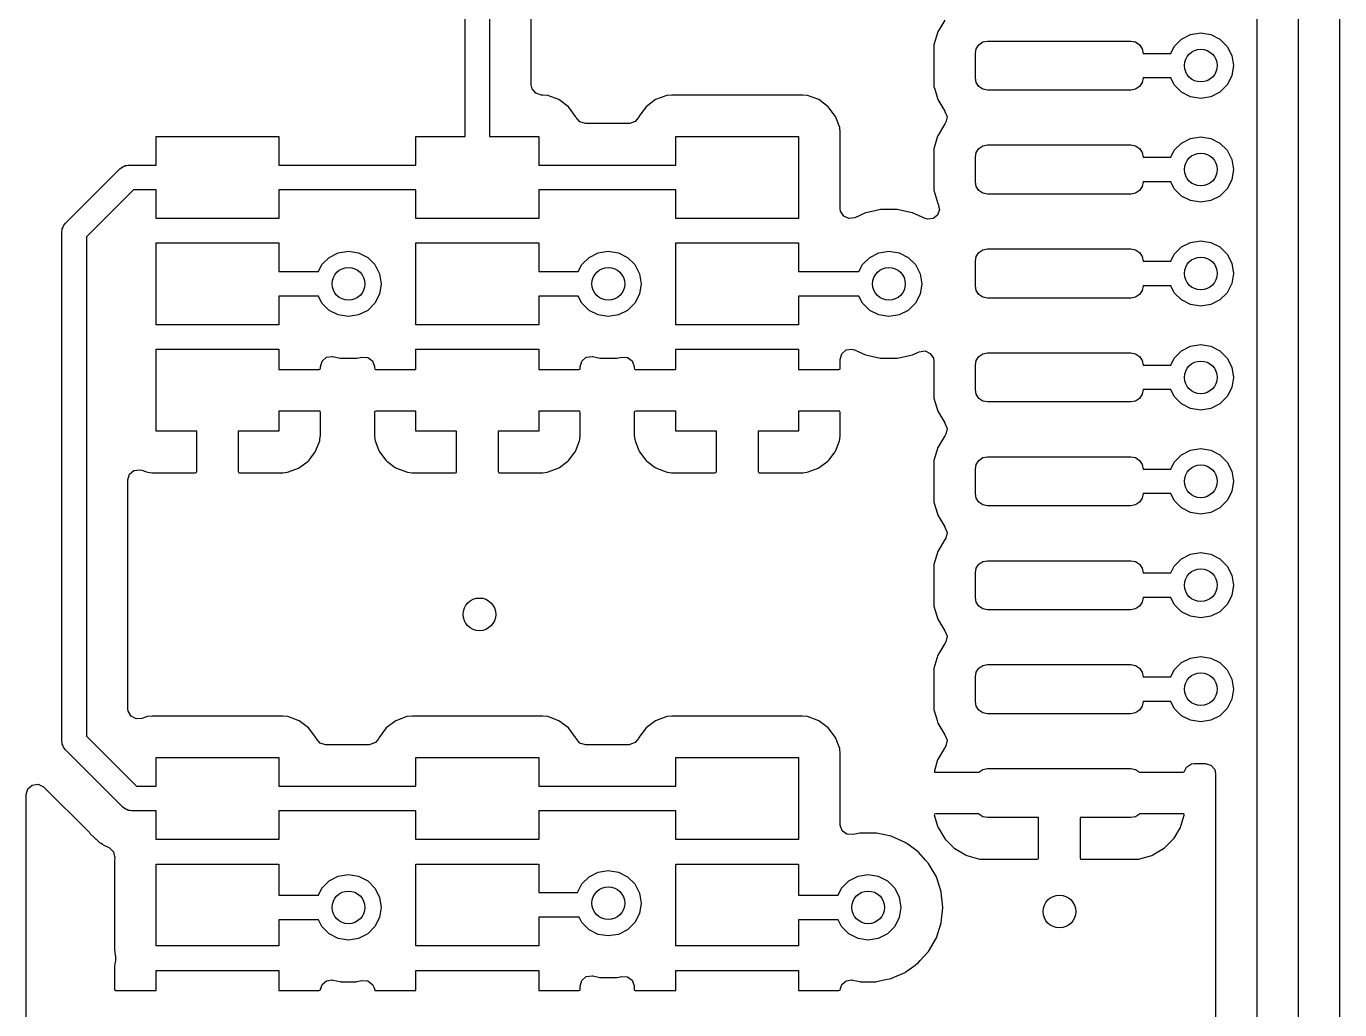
# Model space of a CAD drawing. Extents: x 122.3 to 173.5, y -134.1 to -70.4.
# Drawn here: x 122.43 to 138.48, y -122.66 to -110.64 of the extents above; entities that cross this region are included whole.
import ezdxf

# ---------------------------------------------------------------- set-up
doc = ezdxf.new("R2010")
doc.units = 0
doc.layers.add('BLACK', color=7, linetype='CONTINUOUS')

msp = doc.modelspace()

# ---------------------------------------------------------------- linework, layer by layer
at = {"layer": 'BLACK', "linetype": 'CONTINUOUS'}
for p, q in [((137.469, -124.156), (137.469, -77.33)), ((137.969, -99.5148), (137.969, -124.259)), ((138.477, -124.246), (138.477, -100.149)), ((128.09, -107.38), (128.09, -111.992)), ((127.79, -111.992), (127.79, -108.684)), ((128.598, -111.358), (128.598, -108.667)), ((133.651, -110.568), (133.566, -110.711)), ((133.566, -110.711), (133.519, -110.871)), ((136.655, -110.745), (136.779, -110.725)), ((136.779, -110.725), (136.903, -110.745)), ((133.519, -110.878), (133.517, -110.906)), ((133.519, -110.871), (133.519, -110.878)), ((133.519, -110.878), (133.519, -110.878)), ((134.036, -110.918), (134.069, -110.869)), ((134.069, -110.869), (134.118, -110.836)), ((134.118, -110.836), (134.175, -110.825)), ((134.175, -110.825), (135.925, -110.825)), ((135.925, -110.825), (135.982, -110.836)), ((135.982, -110.836), (136.031, -110.869)), ((136.031, -110.869), (136.064, -110.918)), ((136.412, -110.975), (136.455, -110.89)), ((136.455, -110.89), (136.544, -110.801)), ((136.544, -110.801), (136.655, -110.745)), ((136.903, -110.745), (137.014, -110.801)), ((137.014, -110.801), (137.103, -110.89)), ((137.103, -110.89), (137.159, -111.001)), ((133.517, -110.906), (133.517, -110.908)), ((133.517, -110.908), (133.517, -111.342)), ((134.025, -110.975), (134.036, -110.918)), ((134.025, -111.275), (134.025, -110.975)), ((136.064, -110.918), (136.075, -110.975)), ((136.075, -110.975), (136.412, -110.975)), ((137.159, -111.001), (137.179, -111.125)), ((137.179, -111.125), (137.159, -111.249)), ((128.61, -111.41), (128.598, -111.358)), ((133.517, -111.342), (133.517, -111.344)), ((133.517, -111.344), (133.517, -111.344)), ((133.517, -111.344), (133.517, -111.351)), ((133.517, -111.351), (133.519, -111.379)), ((133.519, -111.379), (133.533, -111.426)), ((134.036, -111.332), (134.025, -111.275)), ((134.069, -111.381), (134.036, -111.332)), ((136.064, -111.332), (136.031, -111.381)), ((136.075, -111.275), (136.064, -111.332)), ((136.412, -111.275), (136.075, -111.275)), ((136.455, -111.36), (136.412, -111.275)), ((136.544, -111.449), (136.455, -111.36)), ((137.103, -111.36), (137.014, -111.449)), ((137.159, -111.249), (137.103, -111.36)), ((128.656, -111.463), (128.61, -111.41)), ((128.724, -111.484), (128.656, -111.463)), ((128.738, -111.484), (128.724, -111.484)), ((128.8, -111.49), (128.738, -111.484)), ((128.937, -111.541), (128.8, -111.49)), ((130.254, -111.49), (130.118, -111.541)), ((130.317, -111.484), (130.254, -111.49)), ((131.913, -111.484), (130.317, -111.484)), ((131.975, -111.49), (131.913, -111.484)), ((132.112, -111.541), (131.975, -111.49)), ((133.533, -111.426), (133.557, -111.509)), ((133.557, -111.509), (133.566, -111.539)), ((133.566, -111.539), (133.651, -111.682)), ((134.118, -111.414), (134.069, -111.381)), ((134.175, -111.425), (134.118, -111.414)), ((135.925, -111.425), (134.175, -111.425)), ((135.982, -111.414), (135.925, -111.425)), ((136.031, -111.381), (135.982, -111.414)), ((136.655, -111.505), (136.544, -111.449)), ((136.779, -111.525), (136.655, -111.505)), ((136.903, -111.505), (136.779, -111.525)), ((137.014, -111.449), (136.903, -111.505)), ((129.053, -111.629), (128.937, -111.541)), ((129.14, -111.745), (129.053, -111.629)), ((130.002, -111.629), (129.914, -111.745)), ((130.118, -111.541), (130.002, -111.629)), ((132.228, -111.629), (132.112, -111.541)), ((132.315, -111.745), (132.228, -111.629)), ((133.651, -111.682), (133.653, -111.684)), ((133.653, -111.684), (133.679, -111.749)), ((129.144, -111.754), (129.14, -111.745)), ((129.146, -111.76), (129.144, -111.754)), ((129.144, -111.754), (129.144, -111.754)), ((129.193, -111.813), (129.146, -111.76)), ((129.261, -111.834), (129.193, -111.813)), ((129.794, -111.834), (129.261, -111.834)), ((129.803, -111.833), (129.794, -111.834)), ((129.869, -111.808), (129.803, -111.833)), ((129.905, -111.761), (129.869, -111.808)), ((129.907, -111.762), (129.905, -111.761)), ((129.911, -111.754), (129.907, -111.762)), ((129.914, -111.745), (129.911, -111.754)), ((132.367, -111.882), (132.315, -111.745)), ((133.651, -111.838), (133.566, -111.981)), ((133.654, -111.834), (133.651, -111.838)), ((133.665, -111.818), (133.654, -111.834)), ((133.679, -111.749), (133.665, -111.818)), ((124.015, -112.342), (124.015, -111.992)), ((124.015, -111.992), (125.515, -111.992)), ((125.515, -111.992), (125.515, -112.342)), ((127.19, -112.342), (127.19, -111.992)), ((127.19, -111.992), (127.79, -111.992)), ((128.09, -111.992), (128.69, -111.992)), ((128.69, -111.992), (128.69, -112.342)), ((130.365, -112.342), (130.365, -111.992)), ((130.365, -111.992), (131.865, -111.992)), ((131.865, -111.992), (131.865, -112.992)), ((132.373, -111.944), (132.367, -111.882)), ((132.373, -112.869), (132.373, -111.944)), ((133.556, -112.014), (133.519, -112.141)), ((133.564, -111.989), (133.556, -112.014)), ((133.566, -111.981), (133.564, -111.989)), ((133.564, -111.989), (133.564, -111.989)), ((136.544, -112.071), (136.655, -112.015)), ((136.655, -112.015), (136.779, -111.995)), ((136.779, -111.995), (136.903, -112.015)), ((136.903, -112.015), (137.014, -112.071)), ((133.519, -112.141), (133.517, -112.178)), ((133.517, -112.178), (133.517, -112.612)), ((134.036, -112.188), (134.069, -112.139)), ((134.069, -112.139), (134.118, -112.106)), ((134.118, -112.106), (134.175, -112.095)), ((134.175, -112.095), (135.925, -112.095)), ((135.925, -112.095), (135.982, -112.106)), ((135.982, -112.106), (136.031, -112.139)), ((136.031, -112.139), (136.064, -112.188)), ((136.412, -112.245), (136.455, -112.16)), ((136.455, -112.16), (136.544, -112.071)), ((137.014, -112.071), (137.103, -112.16)), ((137.103, -112.16), (137.159, -112.271)), ((123.658, -112.347), (123.677, -112.342)), ((123.677, -112.342), (124.015, -112.342)), ((125.515, -112.342), (127.19, -112.342)), ((128.69, -112.342), (130.365, -112.342)), ((134.025, -112.245), (134.036, -112.188)), ((134.025, -112.545), (134.025, -112.245)), ((136.064, -112.188), (136.075, -112.245)), ((136.075, -112.245), (136.412, -112.245)), ((137.159, -112.271), (137.179, -112.395)), ((122.906, -113.051), (123.571, -112.386)), ((123.571, -112.386), (123.588, -112.376)), ((123.588, -112.376), (123.602, -112.362)), ((123.602, -112.362), (123.621, -112.357)), ((123.621, -112.357), (123.638, -112.347)), ((123.638, -112.347), (123.658, -112.347)), ((137.179, -112.395), (137.159, -112.519)), ((123.739, -112.642), (123.162, -113.219)), ((124.015, -112.642), (123.739, -112.642)), ((124.015, -112.992), (124.015, -112.642)), ((127.19, -112.642), (125.515, -112.642)), ((125.515, -112.642), (125.515, -112.992)), ((127.19, -112.992), (127.19, -112.642)), ((130.365, -112.642), (128.69, -112.642)), ((128.69, -112.642), (128.69, -112.992)), ((130.365, -112.992), (130.365, -112.642)), ((133.517, -112.612), (133.517, -112.614)), ((133.517, -112.614), (133.517, -112.614)), ((133.517, -112.614), (133.518, -112.628)), ((133.518, -112.628), (133.519, -112.649)), ((133.519, -112.649), (133.566, -112.809)), ((134.036, -112.602), (134.025, -112.545)), ((134.069, -112.651), (134.036, -112.602)), ((134.118, -112.684), (134.069, -112.651)), ((136.031, -112.651), (135.982, -112.684)), ((136.064, -112.602), (136.031, -112.651)), ((136.075, -112.545), (136.064, -112.602)), ((136.412, -112.545), (136.075, -112.545)), ((136.455, -112.63), (136.412, -112.545)), ((136.544, -112.719), (136.455, -112.63)), ((137.103, -112.63), (137.014, -112.719)), ((137.159, -112.519), (137.103, -112.63)), ((133.566, -112.809), (133.57, -112.815)), ((133.57, -112.815), (133.573, -112.823)), ((133.573, -112.823), (133.572, -112.823)), ((133.572, -112.823), (133.587, -112.883)), ((134.175, -112.695), (134.118, -112.684)), ((135.925, -112.695), (134.175, -112.695)), ((135.982, -112.684), (135.925, -112.695)), ((136.655, -112.775), (136.544, -112.719)), ((136.779, -112.795), (136.655, -112.775)), ((136.903, -112.775), (136.779, -112.795)), ((137.014, -112.719), (136.903, -112.775)), ((132.378, -112.903), (132.373, -112.869)), ((132.416, -112.963), (132.378, -112.903)), ((132.48, -112.993), (132.416, -112.963)), ((132.551, -112.984), (132.48, -112.993)), ((132.681, -112.926), (132.551, -112.984)), ((132.687, -112.923), (132.681, -112.926)), ((132.681, -112.926), (132.681, -112.926)), ((132.781, -112.903), (132.687, -112.923)), ((132.867, -112.885), (132.781, -112.903)), ((132.874, -112.884), (132.867, -112.885)), ((132.867, -112.885), (132.867, -112.885)), ((133.064, -112.884), (132.874, -112.884)), ((133.071, -112.885), (133.064, -112.884)), ((133.157, -112.903), (133.071, -112.885)), ((133.071, -112.885), (133.071, -112.885)), ((133.251, -112.923), (133.157, -112.903)), ((133.257, -112.926), (133.251, -112.923)), ((133.41, -112.994), (133.257, -112.926)), ((133.257, -112.926), (133.257, -112.926)), ((133.564, -112.951), (133.509, -112.995)), ((133.587, -112.883), (133.564, -112.951)), ((122.862, -113.157), (122.867, -113.138)), ((122.867, -113.118), (122.877, -113.101)), ((122.867, -113.138), (122.867, -113.118)), ((122.877, -113.101), (122.882, -113.082)), ((122.882, -113.082), (122.896, -113.068)), ((122.896, -113.068), (122.906, -113.051)), ((125.515, -112.992), (124.015, -112.992)), ((128.69, -112.992), (127.19, -112.992)), ((131.865, -112.992), (130.365, -112.992)), ((133.438, -113.003), (133.41, -112.994)), ((133.509, -112.995), (133.438, -113.003)), ((122.862, -119.38), (122.862, -113.157)), ((123.162, -113.219), (123.162, -119.318)), ((124.015, -114.292), (124.015, -113.292)), ((124.015, -113.292), (125.515, -113.292)), ((125.515, -113.292), (125.515, -113.642)), ((127.19, -114.292), (127.19, -113.292)), ((127.19, -113.292), (128.69, -113.292)), ((128.69, -113.292), (128.69, -113.642)), ((130.365, -114.292), (130.365, -113.292)), ((130.365, -113.292), (131.865, -113.292)), ((131.865, -113.292), (131.865, -113.642)), ((136.544, -113.341), (136.655, -113.285)), ((136.655, -113.285), (136.779, -113.265)), ((136.779, -113.265), (136.903, -113.285)), ((136.903, -113.285), (137.014, -113.341)), ((126.13, -113.468), (126.241, -113.412)), ((126.241, -113.412), (126.365, -113.392)), ((126.365, -113.392), (126.489, -113.412)), ((126.489, -113.412), (126.6, -113.468)), ((129.305, -113.468), (129.416, -113.412)), ((129.416, -113.412), (129.54, -113.392)), ((129.54, -113.392), (129.664, -113.412)), ((129.664, -113.412), (129.775, -113.468)), ((132.734, -113.468), (132.845, -113.412)), ((132.845, -113.412), (132.969, -113.392)), ((132.969, -113.392), (133.093, -113.412)), ((133.093, -113.412), (133.204, -113.468)), ((134.025, -113.515), (134.036, -113.458)), ((134.036, -113.458), (134.069, -113.409)), ((134.069, -113.409), (134.118, -113.376)), ((134.118, -113.376), (134.175, -113.365)), ((134.175, -113.365), (135.925, -113.365)), ((135.925, -113.365), (135.982, -113.376)), ((135.982, -113.376), (136.031, -113.409)), ((136.031, -113.409), (136.064, -113.458)), ((136.064, -113.458), (136.075, -113.515)), ((136.412, -113.515), (136.455, -113.43)), ((136.455, -113.43), (136.544, -113.341)), ((137.014, -113.341), (137.103, -113.43)), ((137.103, -113.43), (137.159, -113.541)), ((125.998, -113.642), (126.041, -113.557)), ((126.041, -113.557), (126.13, -113.468)), ((126.6, -113.468), (126.689, -113.557)), ((126.689, -113.557), (126.745, -113.668)), ((129.173, -113.642), (129.216, -113.557)), ((129.216, -113.557), (129.305, -113.468)), ((129.775, -113.468), (129.864, -113.557)), ((129.864, -113.557), (129.92, -113.668)), ((132.602, -113.642), (132.645, -113.557)), ((132.645, -113.557), (132.734, -113.468)), ((133.204, -113.468), (133.293, -113.557)), ((133.293, -113.557), (133.349, -113.668)), ((134.025, -113.815), (134.025, -113.515)), ((136.075, -113.515), (136.412, -113.515)), ((137.159, -113.541), (137.179, -113.665)), ((125.515, -113.642), (125.998, -113.642)), ((126.745, -113.668), (126.765, -113.792)), ((128.69, -113.642), (129.173, -113.642)), ((129.92, -113.668), (129.94, -113.792)), ((131.865, -113.642), (132.602, -113.642)), ((133.349, -113.668), (133.369, -113.792)), ((137.179, -113.665), (137.159, -113.789)), ((125.998, -113.942), (125.515, -113.942)), ((125.515, -113.942), (125.515, -114.292)), ((126.041, -114.027), (125.998, -113.942)), ((126.745, -113.916), (126.689, -114.027)), ((126.765, -113.792), (126.745, -113.916)), ((129.173, -113.942), (128.69, -113.942)), ((128.69, -113.942), (128.69, -114.292)), ((129.216, -114.027), (129.173, -113.942)), ((129.92, -113.916), (129.864, -114.027)), ((129.94, -113.792), (129.92, -113.916)), ((132.602, -113.942), (131.865, -113.942)), ((131.865, -113.942), (131.865, -114.292)), ((132.645, -114.027), (132.602, -113.942)), ((133.349, -113.916), (133.293, -114.027)), ((133.369, -113.792), (133.349, -113.916)), ((134.036, -113.872), (134.025, -113.815)), ((134.069, -113.921), (134.036, -113.872)), ((134.118, -113.954), (134.069, -113.921)), ((136.031, -113.921), (135.982, -113.954)), ((136.064, -113.872), (136.031, -113.921)), ((136.075, -113.815), (136.064, -113.872)), ((136.412, -113.815), (136.075, -113.815)), ((136.455, -113.9), (136.412, -113.815)), ((136.544, -113.989), (136.455, -113.9)), ((137.103, -113.9), (137.014, -113.989)), ((137.159, -113.789), (137.103, -113.9)), ((126.13, -114.116), (126.041, -114.027)), ((126.689, -114.027), (126.6, -114.116)), ((129.305, -114.116), (129.216, -114.027)), ((129.864, -114.027), (129.775, -114.116)), ((132.734, -114.116), (132.645, -114.027)), ((133.293, -114.027), (133.204, -114.116)), ((134.175, -113.965), (134.118, -113.954)), ((135.925, -113.965), (134.175, -113.965)), ((135.982, -113.954), (135.925, -113.965)), ((136.655, -114.045), (136.544, -113.989)), ((136.779, -114.065), (136.655, -114.045)), ((136.903, -114.045), (136.779, -114.065)), ((137.014, -113.989), (136.903, -114.045)), ((126.241, -114.172), (126.13, -114.116)), ((126.365, -114.192), (126.241, -114.172)), ((126.489, -114.172), (126.365, -114.192)), ((126.6, -114.116), (126.489, -114.172)), ((129.416, -114.172), (129.305, -114.116)), ((129.54, -114.192), (129.416, -114.172)), ((129.664, -114.172), (129.54, -114.192)), ((129.775, -114.116), (129.664, -114.172)), ((132.845, -114.172), (132.734, -114.116)), ((132.969, -114.192), (132.845, -114.172)), ((133.093, -114.172), (132.969, -114.192)), ((133.204, -114.116), (133.093, -114.172)), ((125.515, -114.292), (124.015, -114.292)), ((128.69, -114.292), (127.19, -114.292)), ((131.865, -114.292), (130.365, -114.292)), ((136.544, -114.611), (136.655, -114.555)), ((136.655, -114.555), (136.779, -114.535)), ((136.779, -114.535), (136.903, -114.555)), ((136.903, -114.555), (137.014, -114.611)), ((124.015, -115.592), (124.015, -114.592)), ((124.015, -114.592), (125.515, -114.592)), ((125.515, -114.592), (125.515, -114.838)), ((126.023, -114.804), (126.043, -114.736)), ((126.043, -114.736), (126.096, -114.689)), ((126.096, -114.689), (126.167, -114.679)), ((126.167, -114.679), (126.175, -114.68)), ((126.175, -114.68), (126.263, -114.699)), ((126.263, -114.699), (126.263, -114.699)), ((126.263, -114.699), (126.27, -114.701)), ((126.27, -114.701), (126.46, -114.701)), ((126.46, -114.701), (126.467, -114.699)), ((126.467, -114.699), (126.53, -114.686)), ((126.467, -114.699), (126.467, -114.699)), ((126.53, -114.686), (126.6, -114.691)), ((126.6, -114.691), (126.657, -114.734)), ((126.657, -114.734), (126.682, -114.801)), ((127.19, -114.838), (127.19, -114.592)), ((127.19, -114.592), (128.69, -114.592)), ((128.69, -114.592), (128.69, -114.838)), ((129.198, -114.804), (129.218, -114.736)), ((129.218, -114.736), (129.271, -114.689)), ((129.271, -114.689), (129.342, -114.679)), ((129.342, -114.679), (129.35, -114.68)), ((129.35, -114.68), (129.438, -114.699)), ((129.438, -114.699), (129.438, -114.699)), ((129.438, -114.699), (129.445, -114.701)), ((129.445, -114.701), (129.635, -114.701)), ((129.635, -114.701), (129.642, -114.699)), ((129.642, -114.699), (129.705, -114.686)), ((129.642, -114.699), (129.642, -114.699)), ((129.705, -114.686), (129.775, -114.691)), ((129.775, -114.691), (129.832, -114.734)), ((129.832, -114.734), (129.857, -114.801)), ((130.365, -114.838), (130.365, -114.592)), ((130.365, -114.592), (131.865, -114.592)), ((131.865, -114.592), (131.865, -114.838)), ((132.373, -114.715), (132.393, -114.647)), ((132.373, -114.824), (132.373, -114.715)), ((132.393, -114.647), (132.446, -114.6)), ((132.446, -114.6), (132.517, -114.59)), ((132.517, -114.59), (132.55, -114.6)), ((132.55, -114.6), (132.681, -114.658)), ((132.681, -114.658), (132.681, -114.658)), ((132.681, -114.658), (132.687, -114.661)), ((132.687, -114.661), (132.772, -114.679)), ((132.772, -114.679), (132.867, -114.699)), ((132.867, -114.699), (132.867, -114.699)), ((132.867, -114.699), (132.874, -114.701)), ((132.874, -114.701), (133.064, -114.701)), ((133.064, -114.701), (133.071, -114.699)), ((133.071, -114.699), (133.166, -114.679)), ((133.071, -114.699), (133.071, -114.699)), ((133.166, -114.679), (133.251, -114.661)), ((133.251, -114.661), (133.257, -114.658)), ((133.257, -114.658), (133.339, -114.622)), ((133.257, -114.658), (133.257, -114.658)), ((133.339, -114.622), (133.41, -114.612)), ((133.41, -114.612), (133.474, -114.642)), ((133.474, -114.642), (133.512, -114.702)), ((133.512, -114.702), (133.517, -114.737)), ((133.517, -114.737), (133.517, -115.152)), ((134.025, -114.785), (134.036, -114.728)), ((134.036, -114.728), (134.069, -114.679)), ((134.069, -114.679), (134.118, -114.646)), ((134.118, -114.646), (134.175, -114.635)), ((134.175, -114.635), (135.925, -114.635)), ((135.925, -114.635), (135.982, -114.646)), ((135.982, -114.646), (136.031, -114.679)), ((136.031, -114.679), (136.064, -114.728)), ((136.064, -114.728), (136.075, -114.785)), ((136.412, -114.785), (136.455, -114.7)), ((136.455, -114.7), (136.544, -114.611)), ((137.014, -114.611), (137.103, -114.7)), ((137.103, -114.7), (137.159, -114.811)), ((125.515, -114.838), (126.005, -114.838)), ((126.005, -114.838), (126.02, -114.834)), ((126.02, -114.834), (126.021, -114.832)), ((126.021, -114.832), (126.023, -114.824)), ((126.023, -114.824), (126.023, -114.804)), ((126.682, -114.801), (126.682, -114.809)), ((126.682, -114.809), (126.682, -114.82)), ((126.682, -114.82), (126.686, -114.835)), ((126.686, -114.835), (126.688, -114.836)), ((126.688, -114.836), (126.695, -114.838)), ((126.695, -114.838), (127.19, -114.838)), ((128.69, -114.838), (129.18, -114.838)), ((129.18, -114.838), (129.195, -114.834)), ((129.195, -114.834), (129.196, -114.832)), ((129.196, -114.832), (129.198, -114.824)), ((129.198, -114.824), (129.198, -114.804)), ((129.857, -114.801), (129.857, -114.809)), ((129.857, -114.809), (129.857, -114.82)), ((129.857, -114.82), (129.861, -114.835)), ((129.861, -114.835), (129.863, -114.836)), ((129.863, -114.836), (129.87, -114.838)), ((129.87, -114.838), (130.365, -114.838)), ((131.865, -114.838), (132.355, -114.838)), ((132.355, -114.838), (132.37, -114.834)), ((132.37, -114.834), (132.371, -114.832)), ((132.371, -114.832), (132.373, -114.824)), ((134.025, -115.085), (134.025, -114.785)), ((136.075, -114.785), (136.412, -114.785)), ((137.159, -114.811), (137.179, -114.935)), ((137.159, -115.059), (137.103, -115.17)), ((137.179, -114.935), (137.159, -115.059)), ((133.517, -115.152), (133.519, -115.189)), ((133.519, -115.189), (133.566, -115.349)), ((134.036, -115.142), (134.025, -115.085)), ((134.069, -115.191), (134.036, -115.142)), ((134.118, -115.224), (134.069, -115.191)), ((134.175, -115.235), (134.118, -115.224)), ((135.982, -115.224), (135.925, -115.235)), ((136.031, -115.191), (135.982, -115.224)), ((136.064, -115.142), (136.031, -115.191)), ((136.075, -115.085), (136.064, -115.142)), ((136.412, -115.085), (136.075, -115.085)), ((136.455, -115.17), (136.412, -115.085)), ((136.544, -115.259), (136.455, -115.17)), ((137.103, -115.17), (137.014, -115.259)), ((126.009, -115.346), (125.515, -115.346)), ((125.515, -115.346), (125.515, -115.592)), ((126.017, -115.348), (126.009, -115.346)), ((126.018, -115.349), (126.017, -115.348)), ((126.023, -115.364), (126.018, -115.349)), ((126.023, -115.637), (126.023, -115.364)), ((126.683, -115.352), (126.682, -115.36)), ((126.682, -115.36), (126.682, -115.637)), ((126.685, -115.35), (126.683, -115.352)), ((126.7, -115.346), (126.685, -115.35)), ((127.19, -115.346), (126.7, -115.346)), ((127.19, -115.592), (127.19, -115.346)), ((129.184, -115.346), (128.69, -115.346)), ((128.69, -115.346), (128.69, -115.592)), ((129.192, -115.348), (129.184, -115.346)), ((129.193, -115.349), (129.192, -115.348)), ((129.198, -115.364), (129.193, -115.349)), ((129.198, -115.637), (129.198, -115.364)), ((129.858, -115.352), (129.857, -115.36)), ((129.857, -115.36), (129.857, -115.637)), ((129.86, -115.35), (129.858, -115.352)), ((129.875, -115.346), (129.86, -115.35)), ((130.365, -115.346), (129.875, -115.346)), ((130.365, -115.592), (130.365, -115.346)), ((132.359, -115.346), (131.865, -115.346)), ((131.865, -115.346), (131.865, -115.592)), ((132.367, -115.348), (132.359, -115.346)), ((132.368, -115.349), (132.367, -115.348)), ((132.373, -115.364), (132.368, -115.349)), ((132.373, -115.637), (132.373, -115.364)), ((133.566, -115.349), (133.651, -115.492)), ((135.925, -115.235), (134.175, -115.235)), ((136.655, -115.315), (136.544, -115.259)), ((136.779, -115.335), (136.655, -115.315)), ((136.903, -115.315), (136.779, -115.335)), ((137.014, -115.259), (136.903, -115.315)), ((133.651, -115.492), (133.653, -115.494)), ((133.653, -115.494), (133.679, -115.559)), ((124.511, -115.592), (124.015, -115.592)), ((124.511, -116.086), (124.511, -115.592)), ((125.515, -115.592), (125.019, -115.592)), ((125.019, -115.592), (125.019, -116.082)), ((125.968, -115.83), (126.013, -115.71)), ((126.013, -115.71), (126.017, -115.694)), ((126.017, -115.694), (126.022, -115.643)), ((126.022, -115.643), (126.023, -115.637)), ((126.682, -115.637), (126.682, -115.643)), ((126.682, -115.643), (126.688, -115.694)), ((126.688, -115.694), (126.691, -115.71)), ((126.691, -115.71), (126.736, -115.83)), ((127.686, -115.592), (127.19, -115.592)), ((127.686, -116.086), (127.686, -115.592)), ((128.69, -115.592), (128.194, -115.592)), ((128.194, -115.592), (128.194, -116.082)), ((129.143, -115.83), (129.188, -115.71)), ((129.188, -115.71), (129.192, -115.694)), ((129.192, -115.694), (129.197, -115.643)), ((129.197, -115.643), (129.198, -115.637)), ((129.857, -115.637), (129.857, -115.643)), ((129.857, -115.643), (129.863, -115.694)), ((129.863, -115.694), (129.866, -115.71)), ((129.866, -115.71), (129.911, -115.83)), ((130.861, -115.592), (130.365, -115.592)), ((130.861, -116.086), (130.861, -115.592)), ((131.865, -115.592), (131.369, -115.592)), ((131.369, -115.592), (131.369, -116.082)), ((132.318, -115.83), (132.363, -115.71)), ((132.363, -115.71), (132.367, -115.694)), ((132.367, -115.694), (132.372, -115.643)), ((132.372, -115.643), (132.373, -115.637)), ((133.651, -115.648), (133.566, -115.791)), ((133.654, -115.644), (133.651, -115.648)), ((133.665, -115.628), (133.654, -115.644)), ((133.679, -115.559), (133.665, -115.628)), ((125.883, -115.948), (125.96, -115.846)), ((125.96, -115.846), (125.968, -115.83)), ((126.736, -115.83), (126.745, -115.846)), ((126.745, -115.846), (126.822, -115.948)), ((129.058, -115.948), (129.135, -115.846)), ((129.135, -115.846), (129.143, -115.83)), ((129.911, -115.83), (129.92, -115.846)), ((129.92, -115.846), (129.997, -115.948)), ((132.233, -115.948), (132.31, -115.846)), ((132.31, -115.846), (132.318, -115.83)), ((133.566, -115.791), (133.519, -115.951)), ((136.544, -115.881), (136.655, -115.825)), ((136.655, -115.825), (136.779, -115.805)), ((136.779, -115.805), (136.903, -115.825)), ((136.903, -115.825), (137.014, -115.881)), ((125.768, -116.037), (125.871, -115.96)), ((125.871, -115.96), (125.883, -115.948)), ((126.822, -115.948), (126.834, -115.96)), ((126.834, -115.96), (126.936, -116.037)), ((128.943, -116.037), (129.046, -115.96)), ((129.046, -115.96), (129.058, -115.948)), ((129.997, -115.948), (130.009, -115.96)), ((130.009, -115.96), (130.111, -116.037)), ((132.118, -116.037), (132.221, -115.96)), ((132.221, -115.96), (132.233, -115.948)), ((133.519, -115.958), (133.517, -115.986)), ((133.517, -115.986), (133.517, -115.988)), ((133.517, -115.988), (133.517, -116.422)), ((133.519, -115.951), (133.519, -115.958)), ((133.519, -115.958), (133.519, -115.958)), ((134.025, -116.055), (134.036, -115.998)), ((134.036, -115.998), (134.069, -115.949)), ((134.069, -115.949), (134.118, -115.916)), ((134.118, -115.916), (134.175, -115.905)), ((134.175, -115.905), (135.925, -115.905)), ((135.925, -115.905), (135.982, -115.916)), ((135.982, -115.916), (136.031, -115.949)), ((136.031, -115.949), (136.064, -115.998)), ((136.064, -115.998), (136.075, -116.055)), ((136.412, -116.055), (136.455, -115.97)), ((136.455, -115.97), (136.544, -115.881)), ((137.014, -115.881), (137.103, -115.97)), ((137.103, -115.97), (137.159, -116.081)), ((123.671, -116.187), (123.691, -116.119)), ((123.671, -118.986), (123.671, -116.187)), ((123.691, -116.119), (123.744, -116.073)), ((123.744, -116.073), (123.815, -116.063)), ((123.815, -116.063), (123.841, -116.069)), ((123.841, -116.069), (123.897, -116.09)), ((123.897, -116.09), (123.912, -116.094)), ((123.912, -116.094), (123.963, -116.1)), ((123.963, -116.1), (123.97, -116.1)), ((123.97, -116.1), (124.493, -116.1)), ((124.493, -116.1), (124.508, -116.096)), ((124.508, -116.096), (124.509, -116.094)), ((124.509, -116.094), (124.511, -116.086)), ((125.019, -116.082), (125.023, -116.097)), ((125.023, -116.097), (125.025, -116.098)), ((125.025, -116.098), (125.032, -116.1)), ((125.032, -116.1), (125.559, -116.1)), ((125.559, -116.1), (125.566, -116.1)), ((125.566, -116.1), (125.617, -116.094)), ((125.617, -116.094), (125.632, -116.09)), ((125.632, -116.09), (125.753, -116.045)), ((125.753, -116.045), (125.768, -116.037)), ((126.936, -116.037), (126.952, -116.045)), ((126.952, -116.045), (127.072, -116.09)), ((127.072, -116.09), (127.087, -116.094)), ((127.087, -116.094), (127.138, -116.1)), ((127.138, -116.1), (127.145, -116.1)), ((127.145, -116.1), (127.668, -116.1)), ((127.668, -116.1), (127.683, -116.096)), ((127.683, -116.096), (127.684, -116.094)), ((127.684, -116.094), (127.686, -116.086)), ((128.194, -116.082), (128.198, -116.097)), ((128.198, -116.097), (128.2, -116.098)), ((128.2, -116.098), (128.207, -116.1)), ((128.207, -116.1), (128.734, -116.1)), ((128.734, -116.1), (128.741, -116.1)), ((128.741, -116.1), (128.792, -116.094)), ((128.792, -116.094), (128.807, -116.09)), ((128.807, -116.09), (128.928, -116.045)), ((128.928, -116.045), (128.943, -116.037)), ((130.111, -116.037), (130.127, -116.045)), ((130.127, -116.045), (130.247, -116.09)), ((130.247, -116.09), (130.262, -116.094)), ((130.262, -116.094), (130.313, -116.1)), ((130.313, -116.1), (130.32, -116.1)), ((130.32, -116.1), (130.843, -116.1)), ((130.843, -116.1), (130.858, -116.096)), ((130.858, -116.096), (130.859, -116.094)), ((130.859, -116.094), (130.861, -116.086)), ((131.369, -116.082), (131.373, -116.097)), ((131.373, -116.097), (131.375, -116.098)), ((131.375, -116.098), (131.382, -116.1)), ((131.382, -116.1), (131.909, -116.1)), ((131.909, -116.1), (131.916, -116.1)), ((131.916, -116.1), (131.967, -116.094)), ((131.967, -116.094), (131.982, -116.09)), ((131.982, -116.09), (132.103, -116.045)), ((132.103, -116.045), (132.118, -116.037)), ((134.025, -116.355), (134.025, -116.055)), ((136.075, -116.055), (136.412, -116.055)), ((137.159, -116.081), (137.179, -116.205)), ((134.036, -116.412), (134.025, -116.355)), ((136.075, -116.355), (136.064, -116.412)), ((136.412, -116.355), (136.075, -116.355)), ((136.455, -116.44), (136.412, -116.355)), ((137.159, -116.329), (137.103, -116.44)), ((137.179, -116.205), (137.159, -116.329)), ((133.517, -116.422), (133.517, -116.424)), ((133.517, -116.424), (133.517, -116.424)), ((133.517, -116.424), (133.519, -116.448)), ((133.519, -116.448), (133.519, -116.459)), ((133.519, -116.459), (133.542, -116.536)), ((134.069, -116.461), (134.036, -116.412)), ((134.118, -116.494), (134.069, -116.461)), ((134.175, -116.505), (134.118, -116.494)), ((135.925, -116.505), (134.175, -116.505)), ((135.982, -116.494), (135.925, -116.505)), ((136.031, -116.461), (135.982, -116.494)), ((136.064, -116.412), (136.031, -116.461)), ((136.544, -116.529), (136.455, -116.44)), ((137.103, -116.44), (137.014, -116.529)), ((133.542, -116.536), (133.557, -116.59)), ((133.557, -116.59), (133.566, -116.619)), ((133.566, -116.619), (133.651, -116.762)), ((136.655, -116.585), (136.544, -116.529)), ((136.779, -116.605), (136.655, -116.585)), ((136.903, -116.585), (136.779, -116.605)), ((137.014, -116.529), (136.903, -116.585)), ((133.651, -116.762), (133.653, -116.764)), ((133.653, -116.764), (133.679, -116.829)), ((133.679, -116.829), (133.665, -116.898)), ((133.651, -116.918), (133.566, -117.061)), ((133.654, -116.914), (133.651, -116.918)), ((133.665, -116.898), (133.654, -116.914)), ((133.566, -117.061), (133.519, -117.221)), ((136.455, -117.24), (136.544, -117.151)), ((136.544, -117.151), (136.655, -117.095)), ((136.655, -117.095), (136.779, -117.075)), ((136.779, -117.075), (136.903, -117.095)), ((136.903, -117.095), (137.014, -117.151)), ((137.014, -117.151), (137.103, -117.24)), ((133.519, -117.221), (133.517, -117.258)), ((133.517, -117.258), (133.517, -117.692)), ((134.025, -117.325), (134.036, -117.268)), ((134.036, -117.268), (134.069, -117.219)), ((134.069, -117.219), (134.118, -117.186)), ((134.118, -117.186), (134.175, -117.175)), ((134.175, -117.175), (135.925, -117.175)), ((135.925, -117.175), (135.982, -117.186)), ((135.982, -117.186), (136.031, -117.219)), ((136.031, -117.219), (136.064, -117.268)), ((136.064, -117.268), (136.075, -117.325)), ((136.412, -117.325), (136.455, -117.24)), ((137.103, -117.24), (137.159, -117.351)), ((134.025, -117.625), (134.025, -117.325)), ((136.075, -117.325), (136.412, -117.325)), ((137.159, -117.351), (137.179, -117.475)), ((137.179, -117.475), (137.159, -117.599)), ((134.036, -117.682), (134.025, -117.625)), ((136.075, -117.625), (136.064, -117.682)), ((136.412, -117.625), (136.075, -117.625)), ((136.455, -117.71), (136.412, -117.625)), ((137.159, -117.599), (137.103, -117.71)), ((133.517, -117.692), (133.519, -117.729)), ((133.519, -117.729), (133.566, -117.889)), ((134.069, -117.731), (134.036, -117.682)), ((134.118, -117.764), (134.069, -117.731)), ((134.175, -117.775), (134.118, -117.764)), ((135.925, -117.775), (134.175, -117.775)), ((135.982, -117.764), (135.925, -117.775)), ((136.031, -117.731), (135.982, -117.764)), ((136.064, -117.682), (136.031, -117.731)), ((136.544, -117.799), (136.455, -117.71)), ((136.655, -117.855), (136.544, -117.799)), ((137.014, -117.799), (136.903, -117.855)), ((137.103, -117.71), (137.014, -117.799)), ((133.566, -117.889), (133.651, -118.032)), ((136.779, -117.875), (136.655, -117.855)), ((136.903, -117.855), (136.779, -117.875)), ((133.651, -118.032), (133.653, -118.034)), ((133.653, -118.034), (133.679, -118.099)), ((133.679, -118.099), (133.665, -118.168)), ((133.651, -118.188), (133.566, -118.331)), ((133.654, -118.184), (133.651, -118.188)), ((133.665, -118.168), (133.654, -118.184)), ((133.566, -118.331), (133.519, -118.491)), ((136.455, -118.51), (136.544, -118.421)), ((136.544, -118.421), (136.655, -118.365)), ((136.655, -118.365), (136.779, -118.345)), ((136.779, -118.345), (136.903, -118.365)), ((136.903, -118.365), (137.014, -118.421)), ((137.014, -118.421), (137.103, -118.51)), ((133.519, -118.498), (133.517, -118.526)), ((133.517, -118.526), (133.517, -118.528)), ((133.517, -118.528), (133.517, -118.962)), ((133.519, -118.491), (133.519, -118.498)), ((133.519, -118.498), (133.519, -118.498)), ((134.025, -118.595), (134.036, -118.538)), ((134.025, -118.895), (134.025, -118.595)), ((134.036, -118.538), (134.069, -118.489)), ((134.069, -118.489), (134.118, -118.456)), ((134.118, -118.456), (134.175, -118.445)), ((134.175, -118.445), (135.925, -118.445)), ((135.925, -118.445), (135.982, -118.456)), ((135.982, -118.456), (136.031, -118.489)), ((136.031, -118.489), (136.064, -118.538)), ((136.064, -118.538), (136.075, -118.595)), ((136.075, -118.595), (136.412, -118.595)), ((136.412, -118.595), (136.455, -118.51)), ((137.103, -118.51), (137.159, -118.621)), ((137.159, -118.621), (137.179, -118.745)), ((137.179, -118.745), (137.159, -118.869)), ((134.036, -118.952), (134.025, -118.895)), ((136.075, -118.895), (136.064, -118.952)), ((136.412, -118.895), (136.075, -118.895)), ((136.455, -118.98), (136.412, -118.895)), ((137.159, -118.869), (137.103, -118.98)), ((123.674, -119.013), (123.671, -118.986)), ((123.708, -119.075), (123.674, -119.013)), ((123.77, -119.109), (123.708, -119.075)), ((123.897, -119.083), (123.841, -119.104)), ((123.904, -119.08), (123.897, -119.083)), ((123.897, -119.083), (123.897, -119.083)), ((123.967, -119.074), (123.904, -119.08)), ((125.563, -119.074), (123.967, -119.074)), ((125.625, -119.08), (125.563, -119.074)), ((125.762, -119.131), (125.625, -119.08)), ((127.079, -119.08), (126.943, -119.131)), ((127.142, -119.074), (127.079, -119.08)), ((128.738, -119.074), (127.142, -119.074)), ((128.8, -119.08), (128.738, -119.074)), ((128.937, -119.131), (128.8, -119.08)), ((130.254, -119.08), (130.118, -119.131)), ((130.317, -119.074), (130.254, -119.08)), ((131.913, -119.074), (130.317, -119.074)), ((131.975, -119.08), (131.913, -119.074)), ((132.112, -119.131), (131.975, -119.08)), ((133.517, -118.962), (133.517, -118.964)), ((133.517, -118.964), (133.517, -118.964)), ((133.517, -118.964), (133.518, -118.986)), ((133.518, -118.986), (133.519, -118.999)), ((133.519, -118.999), (133.541, -119.072)), ((133.541, -119.072), (133.557, -119.13)), ((134.069, -119.001), (134.036, -118.952)), ((134.118, -119.034), (134.069, -119.001)), ((134.175, -119.045), (134.118, -119.034)), ((135.925, -119.045), (134.175, -119.045)), ((135.982, -119.034), (135.925, -119.045)), ((136.031, -119.001), (135.982, -119.034)), ((136.064, -118.952), (136.031, -119.001)), ((136.544, -119.069), (136.455, -118.98)), ((136.655, -119.125), (136.544, -119.069)), ((137.014, -119.069), (136.903, -119.125)), ((137.103, -118.98), (137.014, -119.069)), ((123.841, -119.104), (123.77, -119.109)), ((125.878, -119.219), (125.762, -119.131)), ((125.965, -119.335), (125.878, -119.219)), ((126.827, -119.219), (126.739, -119.335)), ((126.943, -119.131), (126.827, -119.219)), ((129.053, -119.219), (128.937, -119.131)), ((129.14, -119.335), (129.053, -119.219)), ((130.002, -119.219), (129.914, -119.335)), ((130.118, -119.131), (130.002, -119.219)), ((132.228, -119.219), (132.112, -119.131)), ((132.315, -119.335), (132.228, -119.219)), ((133.557, -119.13), (133.566, -119.159)), ((133.566, -119.159), (133.651, -119.302)), ((136.779, -119.145), (136.655, -119.125)), ((136.903, -119.125), (136.779, -119.145)), ((122.867, -119.399), (122.862, -119.38)), ((122.867, -119.419), (122.867, -119.399)), ((123.162, -119.318), (123.776, -119.932)), ((125.969, -119.344), (125.965, -119.335)), ((125.971, -119.35), (125.969, -119.344)), ((125.969, -119.344), (125.969, -119.344)), ((126.018, -119.403), (125.971, -119.35)), ((126.086, -119.424), (126.018, -119.403)), ((126.694, -119.398), (126.628, -119.423)), ((126.73, -119.351), (126.694, -119.398)), ((126.732, -119.352), (126.73, -119.351)), ((126.736, -119.344), (126.732, -119.352)), ((126.739, -119.335), (126.736, -119.344)), ((129.144, -119.344), (129.14, -119.335)), ((129.146, -119.35), (129.144, -119.344)), ((129.144, -119.344), (129.144, -119.344)), ((129.193, -119.403), (129.146, -119.35)), ((129.261, -119.424), (129.193, -119.403)), ((129.869, -119.398), (129.803, -119.423)), ((129.905, -119.351), (129.869, -119.398)), ((129.907, -119.352), (129.905, -119.351)), ((129.911, -119.344), (129.907, -119.352)), ((129.914, -119.335), (129.911, -119.344)), ((132.367, -119.472), (132.315, -119.335)), ((133.651, -119.302), (133.653, -119.305)), ((133.653, -119.305), (133.679, -119.369)), ((133.679, -119.369), (133.665, -119.439)), ((122.877, -119.436), (122.867, -119.419)), ((122.882, -119.455), (122.877, -119.436)), ((122.896, -119.469), (122.882, -119.455)), ((122.906, -119.486), (122.896, -119.469)), ((123.608, -120.188), (122.906, -119.486)), ((126.619, -119.424), (126.086, -119.424)), ((126.628, -119.423), (126.619, -119.424)), ((129.794, -119.424), (129.261, -119.424)), ((129.803, -119.423), (129.794, -119.424)), ((132.373, -119.534), (132.367, -119.472)), ((132.373, -120.4), (132.373, -119.534)), ((133.647, -119.465), (133.57, -119.595)), ((133.653, -119.458), (133.647, -119.465)), ((133.665, -119.439), (133.653, -119.458)), ((124.015, -119.932), (124.015, -119.582)), ((124.015, -119.582), (125.515, -119.582)), ((125.515, -119.582), (125.515, -119.932)), ((127.19, -119.932), (127.19, -119.582)), ((127.19, -119.582), (128.69, -119.582)), ((128.69, -119.582), (128.69, -119.932)), ((130.365, -119.932), (130.365, -119.582)), ((130.365, -119.582), (131.865, -119.582)), ((131.865, -119.582), (131.865, -120.582)), ((133.564, -119.609), (133.525, -119.744)), ((133.57, -119.595), (133.564, -119.609)), ((134.118, -119.726), (134.175, -119.715)), ((134.175, -119.715), (135.925, -119.715)), ((135.925, -119.715), (135.982, -119.726)), ((136.577, -119.757), (136.604, -119.697)), ((136.604, -119.697), (136.664, -119.659)), ((136.664, -119.659), (136.699, -119.654)), ((136.699, -119.654), (136.834, -119.654)), ((136.834, -119.654), (136.902, -119.674)), ((136.902, -119.674), (136.949, -119.727)), ((133.525, -119.744), (133.525, -119.758)), ((133.525, -119.758), (133.532, -119.761)), ((133.532, -119.761), (134.068, -119.761)), ((134.068, -119.761), (134.069, -119.759)), ((134.069, -119.759), (134.118, -119.726)), ((135.982, -119.726), (136.031, -119.759)), ((136.031, -119.759), (136.032, -119.761)), ((136.032, -119.761), (136.562, -119.761)), ((136.562, -119.761), (136.577, -119.757)), ((136.949, -119.727), (136.96, -119.78)), ((136.96, -119.78), (136.96, -123.893)), ((122.428, -120.032), (122.448, -119.964)), ((122.428, -129.501), (122.428, -120.032)), ((122.448, -119.964), (122.502, -119.917)), ((122.502, -119.917), (122.572, -119.907)), ((122.572, -119.907), (122.637, -119.937)), ((122.637, -119.937), (122.644, -119.943)), ((122.644, -119.943), (123.191, -120.49)), ((123.776, -119.932), (124.015, -119.932)), ((125.515, -119.932), (127.19, -119.932)), ((128.69, -119.932), (130.365, -119.932)), ((123.625, -120.198), (123.608, -120.188)), ((123.639, -120.212), (123.625, -120.198)), ((123.658, -120.217), (123.639, -120.212)), ((123.675, -120.227), (123.658, -120.217)), ((123.695, -120.227), (123.675, -120.227)), ((123.714, -120.232), (123.695, -120.227)), ((124.015, -120.232), (123.714, -120.232)), ((124.015, -120.582), (124.015, -120.232)), ((127.19, -120.232), (125.515, -120.232)), ((125.515, -120.232), (125.515, -120.582)), ((127.19, -120.582), (127.19, -120.232)), ((130.365, -120.232), (128.69, -120.232)), ((128.69, -120.232), (128.69, -120.582)), ((130.365, -120.582), (130.365, -120.232)), ((133.525, -120.273), (133.523, -120.281)), ((133.523, -120.281), (133.564, -120.421)), ((133.538, -120.269), (133.525, -120.273)), ((134.068, -120.269), (133.538, -120.269)), ((134.069, -120.271), (134.068, -120.269)), ((134.118, -120.304), (134.069, -120.271)), ((134.175, -120.315), (134.118, -120.304)), ((134.796, -120.315), (134.175, -120.315)), ((134.796, -120.809), (134.796, -120.315)), ((135.925, -120.315), (135.304, -120.315)), ((135.304, -120.315), (135.304, -120.805)), ((135.982, -120.304), (135.925, -120.315)), ((136.031, -120.271), (135.982, -120.304)), ((136.032, -120.269), (136.031, -120.271)), ((136.568, -120.269), (136.032, -120.269)), ((136.536, -120.421), (136.575, -120.286)), ((136.575, -120.272), (136.568, -120.269)), ((136.575, -120.286), (136.575, -120.272)), ((123.191, -120.49), (123.199, -120.498)), ((123.199, -120.498), (123.203, -120.505)), ((123.203, -120.505), (123.209, -120.511)), ((123.209, -120.511), (123.209, -120.511)), ((123.209, -120.511), (123.254, -120.554)), ((132.374, -120.409), (132.373, -120.4)), ((132.398, -120.475), (132.374, -120.409)), ((132.455, -120.518), (132.398, -120.475)), ((132.525, -120.523), (132.455, -120.518)), ((132.551, -120.518), (132.525, -120.523)), ((132.613, -120.505), (132.551, -120.518)), ((132.62, -120.504), (132.613, -120.505)), ((132.613, -120.505), (132.613, -120.505)), ((132.81, -120.504), (132.62, -120.504)), ((132.817, -120.505), (132.81, -120.504)), ((132.879, -120.518), (132.817, -120.505)), ((132.817, -120.505), (132.817, -120.505)), ((132.997, -120.543), (132.879, -120.518)), ((133.564, -120.421), (133.57, -120.435)), ((133.57, -120.435), (133.647, -120.565)), ((136.453, -120.565), (136.53, -120.435)), ((136.53, -120.435), (136.536, -120.421)), ((123.254, -120.554), (123.257, -120.556)), ((123.257, -120.556), (123.278, -120.577)), ((123.278, -120.577), (123.281, -120.58)), ((123.281, -120.58), (123.29, -120.587)), ((123.29, -120.587), (123.324, -120.619)), ((123.324, -120.619), (123.331, -120.623)), ((123.331, -120.623), (123.331, -120.623)), ((123.331, -120.623), (123.343, -120.629)), ((123.343, -120.629), (123.359, -120.64)), ((123.359, -120.64), (123.369, -120.648)), ((123.369, -120.648), (123.376, -120.653)), ((123.376, -120.653), (123.384, -120.656)), ((123.384, -120.656), (123.384, -120.656)), ((123.384, -120.656), (123.419, -120.672)), ((123.419, -120.672), (123.429, -120.677)), ((123.429, -120.677), (123.444, -120.685)), ((123.444, -120.685), (123.494, -120.735)), ((125.515, -120.582), (124.015, -120.582)), ((128.69, -120.582), (127.19, -120.582)), ((131.865, -120.582), (130.365, -120.582)), ((133.003, -120.546), (132.997, -120.543)), ((133.166, -120.618), (133.003, -120.546)), ((133.003, -120.546), (133.003, -120.546)), ((133.172, -120.621), (133.166, -120.618)), ((133.166, -120.618), (133.166, -120.618)), ((133.177, -120.625), (133.172, -120.621)), ((133.214, -120.652), (133.177, -120.625)), ((133.177, -120.625), (133.177, -120.625)), ((133.326, -120.733), (133.214, -120.652)), ((133.647, -120.565), (133.657, -120.577)), ((133.657, -120.577), (133.763, -120.683)), ((133.763, -120.683), (133.775, -120.693)), ((136.325, -120.693), (136.337, -120.683)), ((136.337, -120.683), (136.443, -120.577)), ((136.443, -120.577), (136.453, -120.565)), ((123.494, -120.735), (123.509, -120.809)), ((123.509, -120.809), (123.506, -120.834)), ((123.506, -120.834), (123.506, -121.93)), ((133.331, -120.738), (133.326, -120.733)), ((133.417, -120.834), (133.331, -120.738)), ((133.331, -120.738), (133.331, -120.738)), ((133.454, -120.875), (133.417, -120.834)), ((133.775, -120.693), (133.905, -120.77)), ((133.905, -120.77), (133.919, -120.776)), ((133.919, -120.776), (134.065, -120.818)), ((134.065, -120.818), (134.078, -120.821)), ((134.078, -120.821), (134.106, -120.823)), ((134.106, -120.823), (134.111, -120.823)), ((134.111, -120.823), (134.778, -120.823)), ((134.778, -120.823), (134.793, -120.819)), ((134.793, -120.819), (134.794, -120.817)), ((134.794, -120.817), (134.796, -120.809)), ((135.304, -120.805), (135.308, -120.82)), ((135.308, -120.82), (135.31, -120.821)), ((135.31, -120.821), (135.318, -120.823)), ((135.318, -120.823), (135.989, -120.823)), ((135.989, -120.823), (135.994, -120.823)), ((135.994, -120.823), (136.022, -120.821)), ((136.022, -120.821), (136.035, -120.818)), ((136.035, -120.818), (136.181, -120.776)), ((136.181, -120.776), (136.195, -120.77)), ((136.195, -120.77), (136.325, -120.693)), ((124.015, -121.882), (124.015, -120.882)), ((124.015, -120.882), (125.515, -120.882)), ((125.515, -120.882), (125.515, -121.262)), ((127.19, -121.882), (127.19, -120.882)), ((127.19, -120.882), (128.69, -120.882)), ((128.69, -120.882), (128.69, -121.232)), ((129.305, -121.038), (129.416, -120.981)), ((129.416, -120.981), (129.54, -120.961)), ((129.54, -120.961), (129.664, -120.981)), ((129.664, -120.981), (129.775, -121.038)), ((130.365, -121.882), (130.365, -120.882)), ((130.365, -120.882), (131.865, -120.882)), ((131.865, -120.882), (131.865, -121.262)), ((133.55, -121.04), (133.454, -120.875)), ((126.041, -121.177), (126.13, -121.088)), ((126.13, -121.088), (126.241, -121.032)), ((126.241, -121.032), (126.365, -121.012)), ((126.365, -121.012), (126.489, -121.032)), ((126.489, -121.032), (126.6, -121.088)), ((126.6, -121.088), (126.689, -121.177)), ((129.162, -121.232), (129.216, -121.126)), ((129.216, -121.126), (129.305, -121.038)), ((129.775, -121.038), (129.864, -121.126)), ((129.864, -121.126), (129.92, -121.238)), ((132.391, -121.177), (132.48, -121.088)), ((132.48, -121.088), (132.591, -121.032)), ((132.591, -121.032), (132.715, -121.012)), ((132.715, -121.012), (132.839, -121.032)), ((132.839, -121.032), (132.95, -121.088)), ((132.95, -121.088), (133.039, -121.177)), ((133.609, -121.222), (133.55, -121.04)), ((125.515, -121.262), (125.998, -121.262)), ((125.998, -121.262), (126.041, -121.177)), ((126.689, -121.177), (126.745, -121.288)), ((126.745, -121.288), (126.765, -121.412)), ((128.69, -121.232), (129.162, -121.232)), ((129.92, -121.238), (129.94, -121.361)), ((131.865, -121.262), (132.348, -121.262)), ((132.348, -121.262), (132.391, -121.177)), ((133.039, -121.177), (133.095, -121.288)), ((133.095, -121.288), (133.115, -121.412)), ((133.609, -121.229), (133.609, -121.222)), ((133.624, -121.372), (133.609, -121.229)), ((133.609, -121.229), (133.609, -121.229)), ((126.765, -121.412), (126.745, -121.536)), ((129.92, -121.485), (129.864, -121.596)), ((129.94, -121.361), (129.92, -121.485)), ((133.115, -121.412), (133.095, -121.536)), ((133.613, -121.558), (133.628, -121.419)), ((133.629, -121.412), (133.624, -121.372)), ((133.628, -121.419), (133.629, -121.412)), ((125.998, -121.562), (125.515, -121.562)), ((125.515, -121.562), (125.515, -121.882)), ((126.041, -121.647), (125.998, -121.562)), ((126.13, -121.736), (126.041, -121.647)), ((126.689, -121.647), (126.6, -121.736)), ((126.745, -121.536), (126.689, -121.647)), ((129.184, -121.532), (128.69, -121.532)), ((128.69, -121.532), (128.69, -121.882)), ((129.216, -121.596), (129.184, -121.532)), ((129.305, -121.685), (129.216, -121.596)), ((129.864, -121.596), (129.775, -121.685)), ((132.348, -121.562), (131.865, -121.562)), ((131.865, -121.562), (131.865, -121.882)), ((132.391, -121.647), (132.348, -121.562)), ((132.48, -121.736), (132.391, -121.647)), ((133.039, -121.647), (132.95, -121.736)), ((133.095, -121.536), (133.039, -121.647)), ((133.55, -121.784), (133.609, -121.602)), ((133.609, -121.602), (133.613, -121.558)), ((126.241, -121.792), (126.13, -121.736)), ((126.365, -121.812), (126.241, -121.792)), ((126.489, -121.792), (126.365, -121.812)), ((126.6, -121.736), (126.489, -121.792)), ((129.416, -121.742), (129.305, -121.685)), ((129.54, -121.761), (129.416, -121.742)), ((129.664, -121.742), (129.54, -121.761)), ((129.775, -121.685), (129.664, -121.742)), ((132.591, -121.792), (132.48, -121.736)), ((132.715, -121.812), (132.591, -121.792)), ((132.839, -121.792), (132.715, -121.812)), ((132.95, -121.736), (132.839, -121.792)), ((133.454, -121.949), (133.55, -121.784)), ((123.506, -121.93), (123.513, -121.992)), ((125.515, -121.882), (124.015, -121.882)), ((128.69, -121.882), (127.19, -121.882)), ((131.865, -121.882), (130.365, -121.882)), ((133.352, -122.062), (133.45, -121.954)), ((133.45, -121.954), (133.454, -121.949)), ((133.45, -121.954), (133.45, -121.954)), ((123.513, -122.08), (123.507, -122.131)), ((123.507, -122.131), (123.507, -122.137)), ((123.513, -121.992), (123.516, -122)), ((123.517, -122.062), (123.513, -122.08)), ((123.516, -122), (123.517, -122.004)), ((123.517, -122.004), (123.517, -122.062)), ((133.177, -122.199), (133.274, -122.129)), ((133.274, -122.129), (133.326, -122.091)), ((133.326, -122.091), (133.352, -122.062)), ((123.507, -122.137), (123.507, -122.41)), ((124.015, -122.428), (124.015, -122.182)), ((124.015, -122.182), (125.515, -122.182)), ((125.515, -122.182), (125.515, -122.428)), ((127.19, -122.428), (127.19, -122.182)), ((127.19, -122.182), (128.69, -122.182)), ((128.69, -122.182), (128.69, -122.428)), ((129.218, -122.305), (129.271, -122.258)), ((129.271, -122.258), (129.342, -122.248)), ((129.342, -122.248), (129.35, -122.25)), ((129.35, -122.25), (129.438, -122.268)), ((129.438, -122.268), (129.438, -122.268)), ((129.438, -122.268), (129.445, -122.27)), ((129.445, -122.27), (129.635, -122.27)), ((129.635, -122.27), (129.642, -122.268)), ((129.642, -122.268), (129.705, -122.255)), ((129.642, -122.268), (129.642, -122.268)), ((129.705, -122.255), (129.775, -122.26)), ((129.775, -122.26), (129.832, -122.303)), ((130.365, -122.428), (130.365, -122.182)), ((130.365, -122.182), (131.865, -122.182)), ((131.865, -122.182), (131.865, -122.428)), ((132.912, -122.299), (132.997, -122.281)), ((132.997, -122.281), (133.022, -122.27)), ((133.022, -122.27), (133.166, -122.206)), ((133.166, -122.206), (133.172, -122.203)), ((133.166, -122.206), (133.166, -122.206)), ((133.172, -122.203), (133.177, -122.199)), ((123.507, -122.41), (123.511, -122.425)), ((123.511, -122.425), (123.513, -122.426)), ((123.513, -122.426), (123.52, -122.428)), ((123.52, -122.428), (124.015, -122.428)), ((125.515, -122.428), (126.005, -122.428)), ((126.005, -122.428), (126.02, -122.424)), ((126.02, -122.424), (126.021, -122.422)), ((126.021, -122.422), (126.026, -122.401)), ((126.026, -122.401), (126.029, -122.402)), ((126.029, -122.402), (126.043, -122.356)), ((126.043, -122.356), (126.096, -122.309)), ((126.096, -122.309), (126.167, -122.299)), ((126.167, -122.299), (126.175, -122.3)), ((126.175, -122.3), (126.263, -122.319)), ((126.263, -122.319), (126.263, -122.319)), ((126.263, -122.319), (126.27, -122.321)), ((126.27, -122.321), (126.46, -122.321)), ((126.46, -122.321), (126.467, -122.319)), ((126.467, -122.319), (126.53, -122.306)), ((126.467, -122.319), (126.467, -122.319)), ((126.53, -122.306), (126.601, -122.311)), ((126.601, -122.311), (126.657, -122.354)), ((126.657, -122.354), (126.677, -122.393)), ((126.677, -122.393), (126.686, -122.425)), ((126.686, -122.425), (126.688, -122.426)), ((126.688, -122.426), (126.695, -122.428)), ((126.695, -122.428), (127.19, -122.428)), ((128.69, -122.428), (129.18, -122.428)), ((129.18, -122.428), (129.195, -122.424)), ((129.195, -122.424), (129.196, -122.422)), ((129.196, -122.422), (129.198, -122.414)), ((129.198, -122.373), (129.218, -122.305)), ((129.198, -122.414), (129.198, -122.373)), ((129.832, -122.303), (129.857, -122.37)), ((129.857, -122.37), (129.857, -122.378)), ((129.857, -122.378), (129.857, -122.41)), ((129.857, -122.41), (129.861, -122.425)), ((129.861, -122.425), (129.863, -122.426)), ((129.863, -122.426), (129.87, -122.428)), ((129.87, -122.428), (130.365, -122.428)), ((131.865, -122.428), (132.355, -122.428)), ((132.355, -122.428), (132.37, -122.424)), ((132.37, -122.424), (132.371, -122.422)), ((132.371, -122.422), (132.376, -122.401)), ((132.376, -122.401), (132.379, -122.402)), ((132.379, -122.402), (132.393, -122.356)), ((132.393, -122.356), (132.446, -122.309)), ((132.446, -122.309), (132.517, -122.299)), ((132.517, -122.299), (132.525, -122.3)), ((132.525, -122.3), (132.613, -122.319)), ((132.613, -122.319), (132.613, -122.319)), ((132.613, -122.319), (132.62, -122.321)), ((132.62, -122.321), (132.81, -122.321)), ((132.81, -122.321), (132.817, -122.319)), ((132.817, -122.319), (132.912, -122.299)), ((132.817, -122.319), (132.817, -122.319))]:
    msp.add_line(p, q, dxfattribs=at)
at = {"layer": 'BLACK'}
for centre in [(136.779, -111.125), (136.779, -112.395), (136.779, -113.665), (126.365, -113.792), (129.54, -113.792), (132.969, -113.792), (136.779, -114.935), (136.779, -116.205), (136.779, -117.475), (127.965, -117.831), (136.779, -118.745), (129.54, -121.361), (126.365, -121.412), (132.715, -121.412), (135.052, -121.463)]:
    msp.add_circle(centre, 0.2, dxfattribs=at)

doc.saveas('drawing.dxf')
